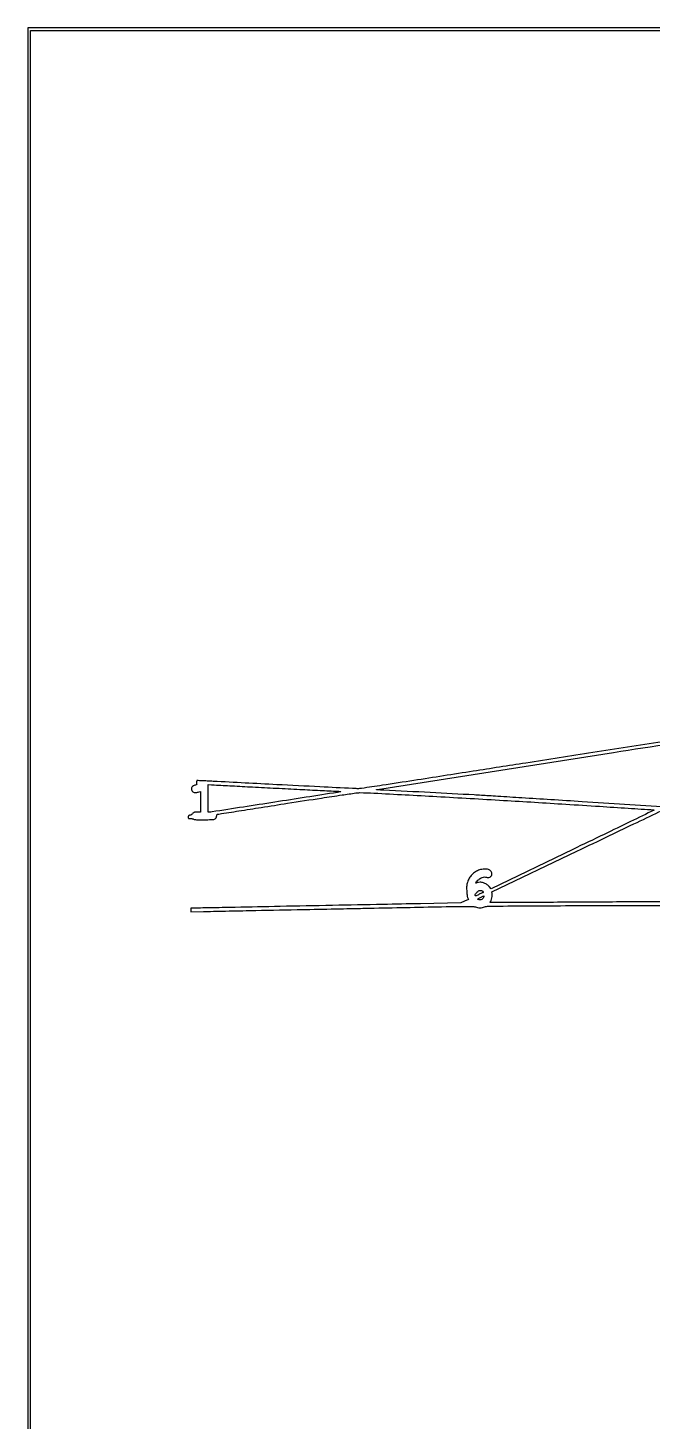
# Model space of a CAD drawing. Extents: x 0 to 7087, y 0 to 4724.
# Drawn here: x 0 to 1379, y 1645 to 4724 of the extents above; entities that cross this region are included whole.
import ezdxf

# ---------------------------------------------------------------- set-up
doc = ezdxf.new("R2010")
doc.units = 0

msp = doc.modelspace()

# ---------------------------------------------------------------- linework, layer by layer
for points in [[(1399.830898, 3002.914831), (1224.165449, 3013.975075, -0.000031), (1154.660747, 3018.355539, -0.00004), (1091.142351, 3022.36782, -0.00003), (1037.894817, 3025.738807, -0.000381), (1018, 3027.014716, 0.002764), (985.692807, 3028.932143, 0.000168), (888.866505, 3034.109352, 0.000071), (785.950205, 3039.562987, 0.007752), (772.122288, 3040.078947, -0.015554), (770.819654, 3040.147918, -0.055958), (770.004672, 3040.309566, -0.325528), (769.846059, 3040.525392, -0.308615), (770, 3040.753169, -0.055695), (771.897089, 3041.271088), (1293.492648, 3122.898616, -0.000001), (1813.67451, 3204.303477, -0.022438)], [(6679.454404, 791.75405, 0.000001), (6397.472142, 1046.787835, 0.000001), (6069.5, 1343.414553, -0.000021)], [(5468.71875, 1886.879035, -0.000001), (5219.850244, 2112.065315, -0.01151)], [(5252.276589, 2097.990111, 0.000002), (5820.76871, 1796.93329)], [(4651.653342, 1425.1125, -0.000001), (4539.128075, 1632.810979, -0.043589)], [(5548.424573, 2408.704966, -0.000001), (5727.394647, 2299.842302, -0.000133)], [(5306.980115, 216.220109, 0.000001), (5194.709925, 423.334713, 0.000017)], [(5733.561876, 2304.782547, -0.000001), (5555.403848, 2413.623819, -0.353388)], [(5373.759285, 2042.672399, -0.000001), (5195.709751, 2137.200618, -0.192573)], [(5555.34416, 980.541909, -0.000001), (5678.911179, 867.897119, -0.000083)], [(3641.728749, 3715.748958, -0.000001), (3683.548406, 3794.66941, -0.000001), (3731.295565, 3884.775511, -0.000001), (3778.830453, 3974.480516)], [(1840.425828, 3215.248007, -0.000001), (1750.933564, 3201.206536, -0.000135)], [(4749.665349, 793.063305, 0.000001), (4721.748575, 903.856146, 0.007095)], [(4570.12107, 1505.740836, -0.000001), (4545.158775, 1605.268138, -0.26365)], [(4912.327304, 147.416691, -0.000001), (4884.371973, 258.307726, -0.000042)], [(2454.393481, 3501.026403, 0.000001), (2517.540201, 3531.39011, 0.062771)], [(5195.527972, 2138.637991, -0.000003), (5370.619532, 2273.225485, -0.00001), (5544.780584, 2407.090447, -0.077987)], [(3593.512849, 3650.132812, -0.000002), (3543.723597, 3556.255828, -0.018461)], [(5413.830573, 1926.909787, 0.000017), (6158.626144, 1253.456846)], [(2087.308865, 3324.525265, -0.000002), (2150.352133, 3354.892074, -0.000188)], [(2510.846271, 3352.20417, -0.000001), (2507.660792, 3319.483316, -0.120384)], [(1855.853411, 3386.98061, -0.000004), (1741.150748, 3416.605863, -0.00028)], [(4545.463117, 1605.546108, -0.000002), (4590.813587, 1522.171778, -0.000208)], [(2529.310235, 3542.501859, 0.000002), (2526.118043, 3509.785496, 0.000162)], [(2507.482905, 3319.252036, -0.000002), (2469.580885, 3313.292048, -0.000177)], [(2073.118164, 3328.258049, -0.000011), (1969.384415, 3356.092479, -0.000007), (1865.341002, 3384.014143, -0.097573)], [(1856.099931, 3377.777511, -0.00001), (1848.620704, 3296.98055, -0.000012), (1841.145618, 3216.268141, -0.17501)], [(1816.972288, 3388.78515, -0.000006), (1855.509915, 3378.680482, -0.132601)], [(1535.460792, 3167.510627, 0.000026), (1400.68837, 3146.477403, 0.000017), (1247.525983, 3122.560628, 0.000018), (1099.846625, 3099.489423, 0.000036), (983.5, 3081.300488, -0.000218), (852.572793, 3060.881137, -0.001241), (782.872747, 3050.21908, -0.00091), (737.179932, 3043.430453, -0.039834), (727.5, 3042.790192, -0.009204), (717.097687, 3043.123038, -0.000097), (645.021221, 3046.772372, -0.000248), (549.685305, 3051.665387, -0.000082), (409.5, 3058.952977, 0.000795), (395.675738, 3059.651853, 0.001311), (383.989001, 3060.193311, 0.000094), (373.493481, 3060.650027, 0.209524), (373.207236, 3060.539078, 0.13738), (373.070096, 3060.2967, 0.005138), (372.827724, 3059.268845, 0.008959), (372.572971, 3058.033561, 0.006146), (372.326394, 3056.623903, 0.016125), (372.068471, 3054.62978, 0.108672), (372.187202, 3053.646068, 0.213968), (372.670244, 3053.135999, 0.088627), (373.619158, 3052.929538, -0.312598), (373.865888, 3052.744531, -0.330194), (373.772503, 3052.459286, -0.053518), (372.924436, 3051.985327, -0.014759), (371.5, 3051.427626, 0.033848), (365.549013, 3048.831712, 0.118205), (362.406215, 3046.106693, 0.167594), (361.435191, 3042.841487, 0.088413), (362.366498, 3038.665273, 0.093649), (364.316526, 3035.705274, 0.154068), (366.931011, 3034.291274, 0.086641), (371.001839, 3034.221271, 0.016813), (378.25, 3035.609817), (381, 3036.233154), (381, 3013.616577), (381, 2991), (373.868077, 2991, 0.010322), (369.419658, 2990.908157, 0.070716), (367.27074, 2990.511603, 0.096188), (365.609281, 2989.570292, 0.026859), (363.435229, 2987.5, -0.024921), (362.038094, 2986.159185, -0.028297), (360.570163, 2985.023627, -0.029243), (359.231129, 2984.21482, -0.119686), (358.317152, 2983.984687, 0.07136), (356.312714, 2983.67989, 0.136588), (354.948473, 2982.815277, 0.138603), (354.239419, 2981.380416, 0.074431), (354.169924, 2979.391493, 0.035719), (354.483687, 2977.71551, 0.192677), (355.02443, 2976.984923, 0.143648), (356.01951, 2976.712098, 0.017281), (358.316568, 2976.832353, -0.040074), (360.045223, 2976.844033, -0.026089), (362.027038, 2976.59397, -0.026097), (363.97083, 2976.139122, -0.040276), (365.583547, 2975.527379, 0.070332), (368.323589, 2974.671873, 0.027168), (372.290148, 2974.242307, 0.014413), (378.593586, 2974.086394, 0.002538), (390.438691, 2974.195026, 0.001663), (404.366939, 2974.439805, 0.023108), (409.383328, 2974.776939, 0.068745), (412.20402, 2975.498944, 0.09195), (414.421713, 2976.924314, 0.042952), (415.560539, 2978.196054, 0.054485), (416.364738, 2979.551139, 0.056244), (416.839515, 2981.011305, 0.050543), (417, 2982.594859, -0.031689), (417.111347, 2984.34997, -0.125206), (417.505357, 2985.348516, -0.141735), (418.298133, 2985.969218, -0.044968), (419.75, 2986.406884, -0.011844), (421.969484, 2986.808985, -0.000015), (466.011688, 2993.713614, -0.000135), (515.333721, 3001.430813, -0.000083), (573.374895, 3010.486339, -0.000417), (648.652198, 3022.153859, -0.001753), (693.910076, 3028.967527, -0.00149), (724.612818, 3033.386444, -0.035005), (733.365813, 3034, -0.013625), (764.080316, 3033.162897, -0.000344), (903.227963, 3025.476603, -0.000823), (1050.592079, 3016.991636, -0.001018), (1187.807679, 3008.584109, -0.000201), (1262.729069, 3003.810161, -0.000334), (1325.875543, 2999.718712, -0.000007), (1383.119811, 2995.970529, -0.18197)], [(1383.513805, 2995.47141, -0.000009), (1330.841872, 2969.971988, -0.000468), (1272.657949, 2941.872649, -0.00028), (1203.454066, 2908.578933), (1022.895311, 2821.837353), (1018.735758, 2826.562855, 0.067467), (1012.937591, 2831.589856, 0.06765), (1006.015568, 2834.886384, 0.071878), (998.873376, 2836.081929, 0.096716), (992.426411, 2834.972022, -0.049315), (989.958769, 2834.302953, -0.559284), (989.417387, 2834.923801, -0.115713), (990.423249, 2836.628174, -0.009451), (994.098481, 2840.325074, -0.039505), (998.995514, 2844.370624, -0.066285), (1003.723703, 2846.826894, -0.077818), (1008.351162, 2847.723668, -0.081981), (1012.944202, 2847.134863, 0.164592), (1019.98734, 2847.38262, 0.21724), (1024.455902, 2851.885774, 0.208751), (1024.079881, 2858.375031, 0.157297), (1018.988956, 2863.505711, 0.093409), (1015.13891, 2864.658691, 0.02762), (1008.96611, 2864.964295, 0.028481), (1002.469809, 2864.556408, 0.051711), (997.284947, 2863.380724, 0.062946), (988.600668, 2859.163882, 0.057222), (980.9249, 2852.801853, 0.056881), (974.85076, 2844.824198, 0.060632), (970.885186, 2835.84791, 0.019955), (969.816637, 2831.748418, 0.030913), (969.258397, 2828.134785, 0.024579), (969.080395, 2823.930846, 0.008008), (969.222355, 2817.718628, 0.01007), (969.507897, 2812.884861, 0.0125), (969.976208, 2808.404278, 0.013337), (970.568669, 2804.632671, 0.041933), (971.242537, 2802.162293), (972.826503, 2797.824586), (964.663251, 2794.024463), (956.5, 2790.22434), (867, 2788.577227, 0.000232), (783.716516, 2787.005919, 0.0001), (672.6115, 2784.836057, 0.0001), (557.04417, 2782.532923, 0.000158), (457.928198, 2780.506574, -0.000334), (429.208447, 2779.929572, -0.000437), (402.950142, 2779.442556, -0.000321), (380.937624, 2779.067675, -0.004097), (372.678198, 2779), (360, 2779), (360, 2774.881488), (360, 2770.762976), (387.75, 2771.411192, -0.000548), (403.073348, 2771.752342, -0.000122), (429.232813, 2772.299682, -0.000127), (459.442561, 2772.916707, -0.000123), (490, 2773.525578, 0.000008), (594.89291, 2775.591646, 0.000022), (669.59107, 2777.067587, 0.000031), (724.796583, 2778.164259, 0.000077), (765, 2778.971612, -0.000067), (923.677079, 2782.161348, -0.002207), (962.000762, 2782.757345, -0.006214), (981.37856, 2782.732302, -0.08412), (988.316592, 2781.458567, 0.047256), (993.291471, 2780.161907, 0.039227), (998.745903, 2779.713016, 0.040256), (1004.017903, 2780.118543, 0.061002), (1008.434214, 2781.384136, -0.098938), (1017.698411, 2783.297907, -0.000156), (1187.152216, 2784.342571, -0.001448), (1347.251797, 2784.81604, -0.002667), (1477.5, 2784.129468, -0.000305)], [(1402.350759, 2994.937546, -0.000005), (1447.763967, 2991.462686, -0.00013)], [(1417.161978, 2792.433085, 0.00113), (1360.955014, 2792.528022, 0.000923), (1291.157833, 2792.359301, 0.00049), (1204.699041, 2791.906036, -0.000305), (1134.563514, 2791.512418, -0.000506), (1075.422098, 2791.276476, -0.000015), (1021.891836, 2791.118689, -0.199671), (1021.30654, 2791.360126, -0.187502), (1021.163009, 2791.686163, -0.077426), (1021.217105, 2792.17353, -0.061669), (1021.448586, 2792.739451, -0.045349), (1021.832756, 2793.298483, 0.102074), (1023.275943, 2796.00887, 0.019142), (1024.660955, 2801.488786, 0.02068), (1025.617813, 2807.133215, 0.072021), (1025.554302, 2810.820748), (1024.956715, 2814.5), (1212.728357, 2904.698161, -0.000177), (1284.799665, 2939.286944, -0.000294), (1345.641334, 2968.41584, -0.000009), (1400.724388, 2994.746711, -0.099085)], [(1806.657561, 2873.193478, -0.000026), (1688.855752, 2837.629775, -0.000017), (1570.663873, 2801.959476, -0.276347)]]:
    msp.add_lwpolyline(points, format="xyb")
for points in [[(0, 2362), (0, 0), (3543.5, 0), (7087, 0), (7087, 2362), (7087, 4724), (3543.5, 4724), (0, 4724)], [(7081, 2362), (7081, 6), (3543.5, 6), (6, 6), (6, 2362), (6, 4718), (3543.5, 4718), (7081, 4718)]]:
    msp.add_lwpolyline(points, close=True)
for points in [[(548.564782, 3043.95186, 0.000087), (600.659922, 3041.279598, 0.000138), (645.25713, 3039.012121, 0.000027), (684.57629, 3037.026046, 0.00685), (688.064782, 3036.897912, -0.001634), (691.044021, 3036.819596, -0.147894), (691.45606, 3036.681581, -0.616382), (691.426669, 3036.488196, -0.004736), (689.5, 3035.880068, -0.035461), (683.50304, 3034.505138, -0.000034), (545.211604, 3012.979476, -0.000032), (406.689822, 2991.436682, -0.038574), (401.037948, 2991), (398, 2991), (398, 3021.523399), (398, 3052.046797), (405.75, 3051.475259, 0.005186), (411.637177, 3051.102451, 0.000059), (450.898717, 3049.029501, 0.000182), (496.23943, 3046.657564, 0.000119)], [(1004.505548, 2815.993869, -0.016453), (1005.172247, 2815.2066, -0.028228), (1005.667167, 2814.503457, -0.028776), (1005.972347, 2813.94395, -0.383481), (1005.910536, 2813.737244, -0.02699), (1003.276535, 2812.319107, -0.002797), (996.887621, 2809.355468, -0.00099), (989.981402, 2806.215198, -0.106595), (988.983456, 2806, -0.368033), (988.046708, 2806.797533, -0.126467), (988.22229, 2808.713258, -0.066954), (989.620641, 2811.420999, -0.043775), (991.882353, 2814.117647, -0.060218), (995.302113, 2816.799839, -0.099644), (998.741052, 2818.040303, -0.122459), (1001.888686, 2817.736714, -0.124481)], [(1007.297099, 2804.028106, -0.107236), (1005.509141, 2800.50333, -0.111137), (1002.440547, 2798.090447, -0.10823), (998.564024, 2797.185424, -0.097237), (994.5, 2797.925505, -0.233474), (993.95603, 2798.523565, -0.290448), (994.163774, 2799.230029, -0.055432), (995.680646, 2800.287279, -0.00586), (999.5, 2802.306037, -0.002771), (1005.043649, 2805.11485, -0.061592), (1006.742296, 2805.716489, -0.423843), (1007.343059, 2805.31909, -0.110543)]]:
    msp.add_lwpolyline(points, format="xyb", close=True)

doc.saveas('drawing.dxf')
